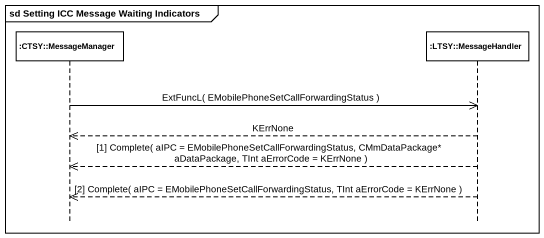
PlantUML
@startuml
mainframe sd Setting ICC Message Waiting Indicators
hide footbox
participant ":CTSY::MessageManager" as CTSY_MessageManager
participant ":LTSY::MessageHandler" as LTSY_MessageHandler

CTSY_MessageManager ->> LTSY_MessageHandler : ExtFuncL( EMobilePhoneSetCallForwardingStatus )
LTSY_MessageHandler -->> CTSY_MessageManager : KErrNone
LTSY_MessageHandler -->> CTSY_MessageManager : [1] Complete( aIPC = EMobilePhoneSetCallForwardingStatus, CMmDataPackage* aDataPackage, TInt aErrorCode = KErrNone )
LTSY_MessageHandler -->> CTSY_MessageManager : [2] Complete( aIPC = EMobilePhoneSetCallForwardingStatus, TInt aErrorCode = KErrNone )
@enduml
